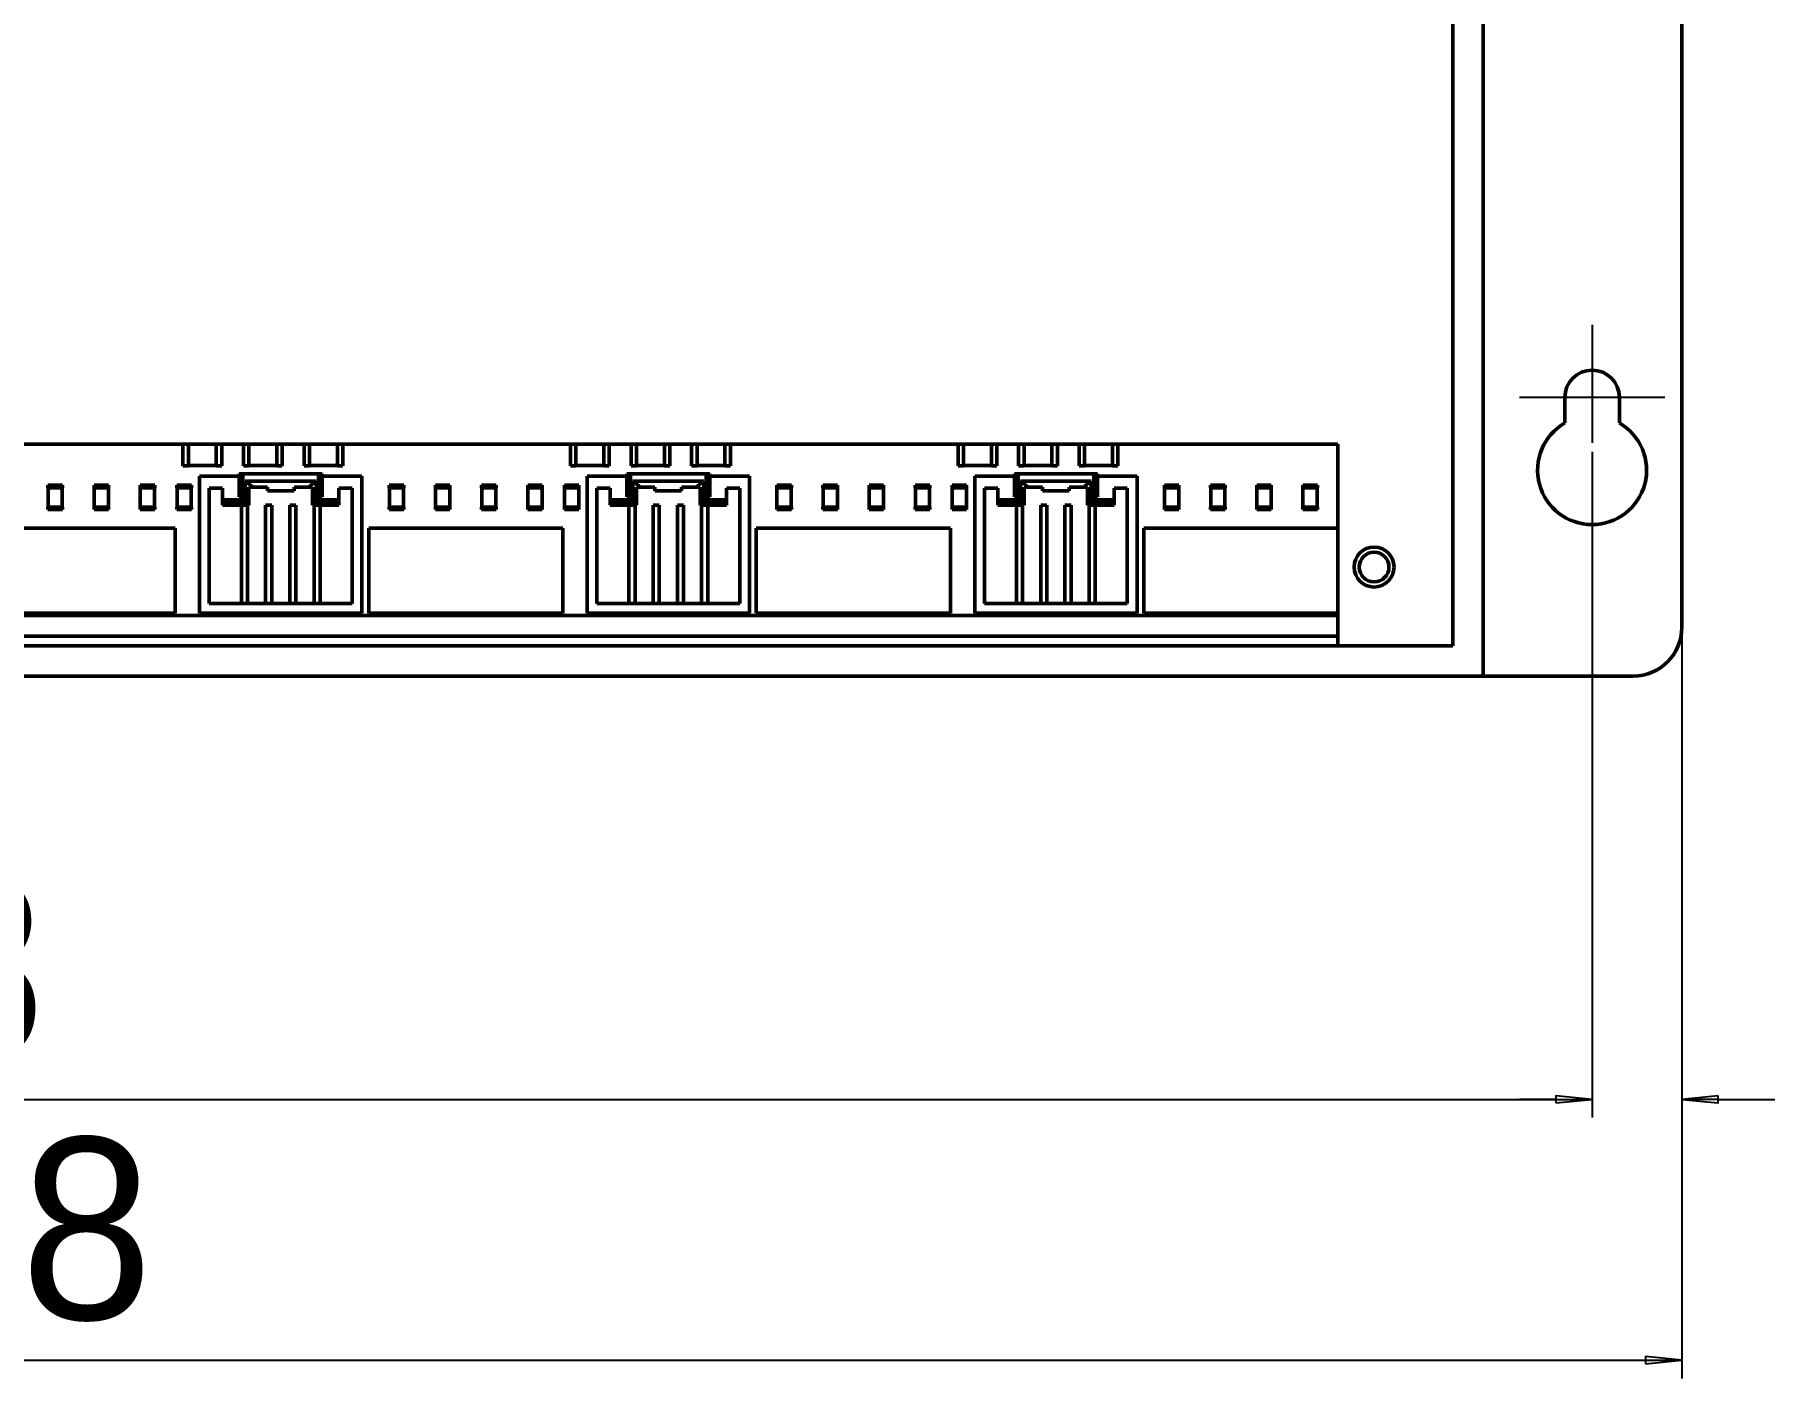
# Model space of a CAD drawing. Header units: millimetres. Extents: x 3324 to 4967, y 672 to 1683.
# Drawn here: x 3703.6 to 3846.4, y 1091.1 to 1202 of the extents above; entities that cross this region are included whole.
import ezdxf

# ---------------------------------------------------------------- set-up
doc = ezdxf.new("R2010")
doc.units = ezdxf.units.MM
doc.header["$LTSCALE"] = 1.8
for name, color, linetype, lineweight in [('외형선(ISO)', 7, 'Continuous', 50), ('중심 표식(ISO)', 7, 'Continuous', 25), ('치수(ISO)', 7, 'Continuous', 25)]:
    doc.layers.add(name, color=color, linetype=linetype, lineweight=lineweight)
doc.styles.add('레이블 문자 (JIS)', font='')
doc.styles.get('레이블 문자 (JIS)').set_extended_font_data('Gulim')
doc.dimstyles.new('복사 대상기본값 (JIS)', dxfattribs={"dimscale": 1.5, "dimtxt": 3, "dimasz": 2, "dimexe": 1, "dimexo": 0.5, "dimgap": 0.8, "dimtad": 1, "dimdsep": 46, "dimtxsty": '레이블 문자 (JIS)', "dimblk": 'Filled-1', "dimcen": 0.09, "dimdle": 10, "dimclrd": 256, "dimclre": 256, "dimclrt": 256, "dimazin": 2, "dimtfac": 0.666667, "dimtmove": 0, "dimatfit": 3, "dimldrblk": 'OPEN', "dimfxl": 1, "dimtolj": 1, "dimtzin": 0, "dimlwd": -1, "dimlwe": -1, "dimarcsym": 0})

# ---------------------------------------------------------------- blocks, each defined once
blk = doc.blocks.new('Filled-1')
at = {"color": 0}
for p, q in [((0, 0), (-1, 0.1)), ((-1, 0.1), (-1, -0.1)), ((-1, 0), (0, 0)), ((-1, -0.1), (0, 0))]:
    blk.add_line(p, q, dxfattribs=at)
at = {"color": 0, "flags": 128}
blk.add_lwpolyline([(-1, -0.1), (0, 0), (-1, 0.1), (-1, -0.1)], dxfattribs=at)
at = {"color": 0}
blk.add_solid([(-1, -0.1), (0, 0), (-1, 0.1), (-1, -0.1)], dxfattribs=at)
blk = doc.blocks.new('*D577')
at = {"layer": 'Defpoints', "color": 0}
for p in [(3544.18, 1168.28), (3832.18, 1168.28), (3832.18, 1114.09)]:
    blk.add_point(p, dxfattribs=at)
at = {"layer": '치수(ISO)'}
for p, q in [((3544.18, 1167.53), (3544.18, 1112.59)), ((3832.18, 1167.53), (3832.18, 1112.59)), ((3547.18, 1114.09), (3829.18, 1114.09))]:
    blk.add_line(p, q, dxfattribs=at)
at = {"layer": '치수(ISO)', "linetype": 'ByBlock', "xscale": 3, "yscale": 3, "zscale": 3, "rotation": 180}
blk.add_blockref('Filled-1', (3544.18, 1114.09), dxfattribs=at)
at = {"layer": '치수(ISO)', "linetype": 'ByBlock', "xscale": 3, "yscale": 3, "zscale": 3}
blk.add_blockref('Filled-1', (3832.18, 1114.09), dxfattribs=at)
at = {"layer": '치수(ISO)', "insert": (3688.13, 1132.47), "char_height": 15, "attachment_point": 2, "style": '레이블 문자 (JIS)'}
blk.add_mtext('\\A1;288', dxfattribs=at)
blk = doc.blocks.new('_Open')
at = {"color": 0, "linetype": 'ByBlock', "lineweight": -2}
for p, q in [((-1, 0.167), (0, 0)), ((-1, -0.167), (0, 0)), ((0, 0), (-1, 0))]:
    blk.add_line(p, q, dxfattribs=at)
blk = doc.blocks.new('*D578')
at = {"layer": 'Defpoints', "color": 0}
for p in [(3832.18, 1168.28), (3839.58, 1153.03), (3839.58, 1114.09)]:
    blk.add_point(p, dxfattribs=at)
at = {"layer": '치수(ISO)'}
for p, q in [((3832.18, 1167.53), (3832.18, 1112.59)), ((3839.58, 1152.28), (3839.58, 1112.59)), ((3829.18, 1114.09), (3826.18, 1114.09)), ((3842.58, 1114.09), (3880.02, 1114.09))]:
    blk.add_line(p, q, dxfattribs=at)
at = {"layer": '치수(ISO)', "linetype": 'ByBlock', "xscale": 3, "yscale": 3, "zscale": 3}
blk.add_blockref('Filled-1', (3832.18, 1114.09), dxfattribs=at)
at = {"layer": '치수(ISO)', "linetype": 'ByBlock', "xscale": 3, "yscale": 3, "zscale": 3, "rotation": 180}
blk.add_blockref('Filled-1', (3839.58, 1114.09), dxfattribs=at)
at = {"layer": '치수(ISO)', "insert": (3862.8, 1132.51), "char_height": 15, "attachment_point": 2, "style": '레이블 문자 (JIS)'}
blk.add_mtext('\\A1;7.4', dxfattribs=at)
blk = doc.blocks.new('*D581')
at = {"layer": 'Defpoints', "color": 0}
for p in [(3536.78, 1153.03), (3839.58, 1153.03), (3839.58, 1092.56)]:
    blk.add_point(p, dxfattribs=at)
at = {"layer": '치수(ISO)'}
for p, q in [((3536.78, 1152.28), (3536.78, 1091.06)), ((3839.58, 1152.28), (3839.58, 1091.06)), ((3539.78, 1092.56), (3836.58, 1092.56))]:
    blk.add_line(p, q, dxfattribs=at)
at = {"layer": '치수(ISO)', "linetype": 'ByBlock', "xscale": 3, "yscale": 3, "zscale": 3, "rotation": 180}
blk.add_blockref('Filled-1', (3536.78, 1092.56), dxfattribs=at)
at = {"layer": '치수(ISO)', "linetype": 'ByBlock', "xscale": 3, "yscale": 3, "zscale": 3}
blk.add_blockref('Filled-1', (3839.58, 1092.56), dxfattribs=at)
at = {"layer": '치수(ISO)', "insert": (3688.79, 1110.93), "char_height": 15, "attachment_point": 2, "style": '레이블 문자 (JIS)'}
blk.add_mtext('\\A1;302.8', dxfattribs=at)

msp = doc.modelspace()

# ---------------------------------------------------------------- linework, layer by layer
at = {"layer": '외형선(ISO)'}
for p, q in [((3823.183, 1289.031), (3823.183, 1149.031)), ((3839.583, 1153.031), (3839.583, 1285.031)), ((3820.683, 1151.531), (3820.683, 1212.511)), ((3829.933, 1169.928), (3829.933, 1172.031)), ((3834.433, 1172.031), (3834.433, 1169.928)), ((3619.283, 1168.181), (3811.183, 1168.181)), ((3715.833, 1168.181), (3715.833, 1166.381)), ((3716.283, 1168.181), (3716.283, 1166.381)), ((3718.583, 1168.181), (3718.583, 1166.381)), ((3719.033, 1168.181), (3719.033, 1166.381)), ((3720.833, 1168.181), (3720.833, 1166.381)), ((3721.283, 1168.181), (3721.283, 1166.381)), ((3723.583, 1168.181), (3723.583, 1166.381)), ((3724.033, 1168.181), (3724.033, 1166.381)), ((3725.833, 1166.381), (3725.833, 1168.181)), ((3726.283, 1166.381), (3726.283, 1168.181)), ((3728.583, 1166.381), (3728.583, 1168.181)), ((3729.033, 1166.381), (3729.033, 1168.181)), ((3747.833, 1168.181), (3747.833, 1166.381)), ((3748.283, 1168.181), (3748.283, 1166.381)), ((3750.583, 1168.181), (3750.583, 1166.381)), ((3751.033, 1168.181), (3751.033, 1166.381)), ((3752.833, 1168.181), (3752.833, 1166.381)), ((3753.283, 1168.181), (3753.283, 1166.381)), ((3755.583, 1168.181), (3755.583, 1166.381)), ((3756.033, 1168.181), (3756.033, 1166.381)), ((3757.833, 1166.381), (3757.833, 1168.181)), ((3758.283, 1166.381), (3758.283, 1168.181)), ((3760.583, 1166.381), (3760.583, 1168.181)), ((3761.033, 1166.381), (3761.033, 1168.181)), ((3779.833, 1168.181), (3779.833, 1166.381)), ((3780.283, 1168.181), (3780.283, 1166.381)), ((3782.583, 1168.181), (3782.583, 1166.381)), ((3783.033, 1168.181), (3783.033, 1166.381)), ((3784.833, 1168.181), (3784.833, 1166.381)), ((3785.283, 1168.181), (3785.283, 1166.381)), ((3787.583, 1168.181), (3787.583, 1166.381)), ((3788.033, 1168.181), (3788.033, 1166.381)), ((3789.833, 1166.381), (3789.833, 1168.181)), ((3790.283, 1166.381), (3790.283, 1168.181)), ((3792.583, 1166.381), (3792.583, 1168.181)), ((3793.033, 1166.381), (3793.033, 1168.181)), ((3811.183, 1168.181), (3811.183, 1151.531)), ((3715.833, 1166.381), (3716.283, 1166.381)), ((3716.283, 1166.406), (3718.583, 1166.406)), ((3717.208, 1165.531), (3717.208, 1154.231)), ((3720.483, 1165.531), (3717.208, 1165.531)), ((3718.583, 1166.381), (3719.033, 1166.381)), ((3720.483, 1165.731), (3720.783, 1165.731)), ((3720.483, 1165.731), (3720.483, 1165.531)), ((3720.483, 1165.531), (3720.483, 1163.831)), ((3727.033, 1165.731), (3720.783, 1165.731)), ((3720.783, 1165.731), (3720.783, 1164.131)), ((3720.833, 1166.381), (3721.283, 1166.381)), ((3721.283, 1166.406), (3723.583, 1166.406)), ((3723.583, 1166.381), (3724.033, 1166.381)), ((3726.283, 1166.381), (3725.833, 1166.381)), ((3728.583, 1166.406), (3726.283, 1166.406)), ((3727.033, 1165.731), (3727.033, 1164.131)), ((3727.333, 1165.731), (3727.033, 1165.731)), ((3727.333, 1165.531), (3727.333, 1165.731)), ((3730.608, 1165.531), (3727.333, 1165.531)), ((3727.333, 1163.831), (3727.333, 1165.531)), ((3729.033, 1166.381), (3728.583, 1166.381)), ((3730.608, 1154.231), (3730.608, 1165.531)), ((3747.833, 1166.381), (3748.283, 1166.381)), ((3748.283, 1166.406), (3750.583, 1166.406)), ((3749.208, 1165.531), (3749.208, 1154.231)), ((3752.483, 1165.531), (3749.208, 1165.531)), ((3750.583, 1166.381), (3751.033, 1166.381)), ((3752.483, 1165.731), (3752.783, 1165.731)), ((3752.483, 1165.731), (3752.483, 1165.531)), ((3752.483, 1165.531), (3752.483, 1163.831)), ((3759.033, 1165.731), (3752.783, 1165.731)), ((3752.783, 1165.731), (3752.783, 1164.131)), ((3752.833, 1166.381), (3753.283, 1166.381)), ((3753.283, 1166.406), (3755.583, 1166.406)), ((3755.583, 1166.381), (3756.033, 1166.381)), ((3758.283, 1166.381), (3757.833, 1166.381)), ((3760.583, 1166.406), (3758.283, 1166.406)), ((3759.033, 1165.731), (3759.033, 1164.131)), ((3759.333, 1165.731), (3759.033, 1165.731)), ((3759.333, 1165.531), (3759.333, 1165.731)), ((3762.608, 1165.531), (3759.333, 1165.531)), ((3759.333, 1163.831), (3759.333, 1165.531)), ((3761.033, 1166.381), (3760.583, 1166.381)), ((3762.608, 1154.231), (3762.608, 1165.531)), ((3779.833, 1166.381), (3780.283, 1166.381)), ((3780.283, 1166.406), (3782.583, 1166.406)), ((3781.208, 1165.531), (3781.208, 1154.231)), ((3784.483, 1165.531), (3781.208, 1165.531)), ((3782.583, 1166.381), (3783.033, 1166.381)), ((3784.483, 1165.731), (3784.783, 1165.731)), ((3784.483, 1165.731), (3784.483, 1165.531)), ((3784.483, 1165.531), (3784.483, 1163.831)), ((3791.033, 1165.731), (3784.783, 1165.731)), ((3784.783, 1165.731), (3784.783, 1164.131)), ((3784.833, 1166.381), (3785.283, 1166.381)), ((3785.283, 1166.406), (3787.583, 1166.406)), ((3787.583, 1166.381), (3788.033, 1166.381)), ((3790.283, 1166.381), (3789.833, 1166.381)), ((3792.583, 1166.406), (3790.283, 1166.406)), ((3791.033, 1165.731), (3791.033, 1164.131)), ((3791.333, 1165.731), (3791.033, 1165.731)), ((3791.333, 1165.531), (3791.333, 1165.731)), ((3794.608, 1165.531), (3791.333, 1165.531)), ((3791.333, 1163.831), (3791.333, 1165.531)), ((3793.033, 1166.381), (3792.583, 1166.381)), ((3794.608, 1154.231), (3794.608, 1165.531)), ((3705.878, 1164.781), (3704.678, 1164.781)), ((3704.678, 1164.581), (3704.678, 1164.781)), ((3705.878, 1164.581), (3704.678, 1164.581)), ((3704.69, 1162.981), (3704.69, 1164.581)), ((3705.866, 1162.981), (3705.866, 1164.581)), ((3705.878, 1164.581), (3705.878, 1164.781)), ((3709.688, 1164.781), (3708.488, 1164.781)), ((3708.488, 1164.581), (3708.488, 1164.781)), ((3709.688, 1164.581), (3708.488, 1164.581)), ((3708.5, 1162.981), (3708.5, 1164.581)), ((3709.676, 1162.981), (3709.676, 1164.581)), ((3709.688, 1164.581), (3709.688, 1164.781)), ((3713.498, 1164.781), (3712.298, 1164.781)), ((3712.298, 1164.581), (3712.298, 1164.781)), ((3713.498, 1164.581), (3712.298, 1164.581)), ((3712.31, 1162.981), (3712.31, 1164.581)), ((3713.486, 1162.981), (3713.486, 1164.581)), ((3713.498, 1164.581), (3713.498, 1164.781)), ((3715.333, 1164.781), (3716.533, 1164.781)), ((3715.333, 1164.781), (3715.333, 1164.581)), ((3715.333, 1164.581), (3716.533, 1164.581)), ((3715.345, 1164.581), (3715.345, 1162.981)), ((3716.521, 1164.581), (3716.521, 1162.981)), ((3716.533, 1164.781), (3716.533, 1164.581)), ((3718.008, 1155.031), (3718.008, 1164.531)), ((3718.008, 1164.531), (3719.108, 1164.531)), ((3719.108, 1164.531), (3719.108, 1163.591)), ((3720.483, 1163.831), (3720.783, 1164.131)), ((3720.783, 1164.131), (3720.983, 1164.131)), ((3726.833, 1165.131), (3720.983, 1165.131)), ((3720.983, 1165.131), (3721.62, 1164.631)), ((3720.983, 1164.131), (3720.983, 1165.131)), ((3720.983, 1164.131), (3721.283, 1163.831)), ((3721.283, 1164.631), (3721.62, 1164.631)), ((3721.283, 1163.831), (3721.283, 1164.631)), ((3722.808, 1164.631), (3721.62, 1164.631)), ((3722.808, 1164.631), (3722.808, 1164.331)), ((3722.808, 1164.331), (3725.008, 1164.331)), ((3725.008, 1164.631), (3725.008, 1164.331)), ((3726.195, 1164.631), (3725.008, 1164.631)), ((3726.195, 1164.631), (3726.833, 1165.131)), ((3726.195, 1164.631), (3726.533, 1164.631)), ((3726.533, 1163.831), (3726.533, 1164.631)), ((3726.833, 1164.131), (3726.533, 1163.831)), ((3726.833, 1164.131), (3726.833, 1165.131)), ((3726.833, 1164.131), (3727.033, 1164.131)), ((3727.333, 1163.831), (3727.033, 1164.131)), ((3728.708, 1164.531), (3729.808, 1164.531)), ((3728.708, 1163.591), (3728.708, 1164.531)), ((3729.808, 1164.531), (3729.808, 1155.031)), ((3734.068, 1164.781), (3732.868, 1164.781)), ((3732.868, 1164.581), (3732.868, 1164.781)), ((3734.068, 1164.581), (3732.868, 1164.581)), ((3732.88, 1162.981), (3732.88, 1164.581)), ((3734.056, 1162.981), (3734.056, 1164.581)), ((3734.068, 1164.581), (3734.068, 1164.781)), ((3737.878, 1164.781), (3736.678, 1164.781)), ((3736.678, 1164.581), (3736.678, 1164.781)), ((3737.878, 1164.581), (3736.678, 1164.581)), ((3736.69, 1162.981), (3736.69, 1164.581)), ((3737.866, 1162.981), (3737.866, 1164.581)), ((3737.878, 1164.581), (3737.878, 1164.781)), ((3741.688, 1164.781), (3740.488, 1164.781)), ((3740.488, 1164.581), (3740.488, 1164.781)), ((3741.688, 1164.581), (3740.488, 1164.581)), ((3740.5, 1162.981), (3740.5, 1164.581)), ((3741.676, 1162.981), (3741.676, 1164.581)), ((3741.688, 1164.581), (3741.688, 1164.781)), ((3745.498, 1164.781), (3744.298, 1164.781)), ((3744.298, 1164.581), (3744.298, 1164.781)), ((3745.498, 1164.581), (3744.298, 1164.581)), ((3744.31, 1162.981), (3744.31, 1164.581)), ((3745.486, 1162.981), (3745.486, 1164.581)), ((3745.498, 1164.581), (3745.498, 1164.781)), ((3747.333, 1164.781), (3748.533, 1164.781)), ((3747.333, 1164.781), (3747.333, 1164.581)), ((3747.333, 1164.581), (3748.533, 1164.581)), ((3747.345, 1164.581), (3747.345, 1162.981)), ((3748.521, 1164.581), (3748.521, 1162.981)), ((3748.533, 1164.781), (3748.533, 1164.581)), ((3750.008, 1155.031), (3750.008, 1164.531)), ((3750.008, 1164.531), (3751.108, 1164.531)), ((3751.108, 1164.531), (3751.108, 1163.591)), ((3752.483, 1163.831), (3752.783, 1164.131)), ((3752.783, 1164.131), (3752.983, 1164.131)), ((3758.833, 1165.131), (3752.983, 1165.131)), ((3752.983, 1165.131), (3753.62, 1164.631)), ((3752.983, 1164.131), (3752.983, 1165.131)), ((3752.983, 1164.131), (3753.283, 1163.831)), ((3753.283, 1164.631), (3753.62, 1164.631)), ((3753.283, 1163.831), (3753.283, 1164.631)), ((3754.808, 1164.631), (3753.62, 1164.631)), ((3754.808, 1164.631), (3754.808, 1164.331)), ((3754.808, 1164.331), (3757.008, 1164.331)), ((3757.008, 1164.631), (3757.008, 1164.331)), ((3758.195, 1164.631), (3757.008, 1164.631)), ((3758.195, 1164.631), (3758.833, 1165.131)), ((3758.195, 1164.631), (3758.533, 1164.631)), ((3758.533, 1163.831), (3758.533, 1164.631)), ((3758.833, 1164.131), (3758.533, 1163.831)), ((3758.833, 1164.131), (3758.833, 1165.131)), ((3758.833, 1164.131), (3759.033, 1164.131)), ((3759.333, 1163.831), (3759.033, 1164.131)), ((3760.708, 1164.531), (3761.808, 1164.531)), ((3760.708, 1163.591), (3760.708, 1164.531)), ((3761.808, 1164.531), (3761.808, 1155.031)), ((3766.068, 1164.781), (3764.868, 1164.781)), ((3764.868, 1164.581), (3764.868, 1164.781)), ((3766.068, 1164.581), (3764.868, 1164.581)), ((3764.88, 1162.981), (3764.88, 1164.581)), ((3766.056, 1162.981), (3766.056, 1164.581)), ((3766.068, 1164.581), (3766.068, 1164.781)), ((3769.878, 1164.781), (3768.678, 1164.781)), ((3768.678, 1164.581), (3768.678, 1164.781)), ((3769.878, 1164.581), (3768.678, 1164.581)), ((3768.69, 1162.981), (3768.69, 1164.581)), ((3769.866, 1162.981), (3769.866, 1164.581)), ((3769.878, 1164.581), (3769.878, 1164.781)), ((3773.688, 1164.781), (3772.488, 1164.781)), ((3772.488, 1164.581), (3772.488, 1164.781)), ((3773.688, 1164.581), (3772.488, 1164.581)), ((3772.5, 1162.981), (3772.5, 1164.581)), ((3773.676, 1162.981), (3773.676, 1164.581)), ((3773.688, 1164.581), (3773.688, 1164.781)), ((3777.498, 1164.781), (3776.298, 1164.781)), ((3776.298, 1164.581), (3776.298, 1164.781)), ((3777.498, 1164.581), (3776.298, 1164.581)), ((3776.31, 1162.981), (3776.31, 1164.581)), ((3777.486, 1162.981), (3777.486, 1164.581)), ((3777.498, 1164.581), (3777.498, 1164.781)), ((3779.333, 1164.781), (3780.533, 1164.781)), ((3779.333, 1164.781), (3779.333, 1164.581)), ((3779.333, 1164.581), (3780.533, 1164.581)), ((3779.345, 1164.581), (3779.345, 1162.981)), ((3780.521, 1164.581), (3780.521, 1162.981)), ((3780.533, 1164.781), (3780.533, 1164.581)), ((3782.008, 1155.031), (3782.008, 1164.531)), ((3782.008, 1164.531), (3783.108, 1164.531)), ((3783.108, 1164.531), (3783.108, 1163.591)), ((3784.483, 1163.831), (3784.783, 1164.131)), ((3784.783, 1164.131), (3784.983, 1164.131)), ((3790.833, 1165.131), (3784.983, 1165.131)), ((3784.983, 1165.131), (3785.62, 1164.631)), ((3784.983, 1164.131), (3784.983, 1165.131)), ((3784.983, 1164.131), (3785.283, 1163.831)), ((3785.283, 1164.631), (3785.62, 1164.631)), ((3785.283, 1163.831), (3785.283, 1164.631)), ((3786.808, 1164.631), (3785.62, 1164.631)), ((3786.808, 1164.631), (3786.808, 1164.331)), ((3786.808, 1164.331), (3789.008, 1164.331)), ((3789.008, 1164.631), (3789.008, 1164.331)), ((3790.195, 1164.631), (3789.008, 1164.631)), ((3790.195, 1164.631), (3790.833, 1165.131)), ((3790.195, 1164.631), (3790.533, 1164.631)), ((3790.533, 1163.831), (3790.533, 1164.631)), ((3790.833, 1164.131), (3790.533, 1163.831)), ((3790.833, 1164.131), (3790.833, 1165.131)), ((3790.833, 1164.131), (3791.033, 1164.131)), ((3791.333, 1163.831), (3791.033, 1164.131)), ((3792.708, 1164.531), (3793.808, 1164.531)), ((3792.708, 1163.591), (3792.708, 1164.531)), ((3793.808, 1164.531), (3793.808, 1155.031)), ((3798.068, 1164.781), (3796.868, 1164.781)), ((3796.868, 1164.581), (3796.868, 1164.781)), ((3798.068, 1164.581), (3796.868, 1164.581)), ((3796.88, 1162.981), (3796.88, 1164.581)), ((3798.056, 1162.981), (3798.056, 1164.581)), ((3798.068, 1164.581), (3798.068, 1164.781)), ((3801.878, 1164.781), (3800.678, 1164.781)), ((3800.678, 1164.581), (3800.678, 1164.781)), ((3801.878, 1164.581), (3800.678, 1164.581)), ((3800.69, 1162.981), (3800.69, 1164.581)), ((3801.866, 1162.981), (3801.866, 1164.581)), ((3801.878, 1164.581), (3801.878, 1164.781)), ((3805.688, 1164.781), (3804.488, 1164.781)), ((3804.488, 1164.581), (3804.488, 1164.781)), ((3805.688, 1164.581), (3804.488, 1164.581)), ((3804.5, 1162.981), (3804.5, 1164.581)), ((3805.676, 1162.981), (3805.676, 1164.581)), ((3805.688, 1164.581), (3805.688, 1164.781)), ((3809.498, 1164.781), (3808.298, 1164.781)), ((3808.298, 1164.581), (3808.298, 1164.781)), ((3809.498, 1164.581), (3808.298, 1164.581)), ((3808.31, 1162.981), (3808.31, 1164.581)), ((3809.486, 1162.981), (3809.486, 1164.581)), ((3809.498, 1164.581), (3809.498, 1164.781)), ((3705.878, 1162.981), (3704.678, 1162.981)), ((3704.678, 1162.781), (3704.678, 1162.981)), ((3705.878, 1162.781), (3704.678, 1162.781)), ((3705.878, 1162.781), (3705.878, 1162.981)), ((3709.688, 1162.981), (3708.488, 1162.981)), ((3708.488, 1162.781), (3708.488, 1162.981)), ((3709.688, 1162.781), (3708.488, 1162.781)), ((3709.688, 1162.781), (3709.688, 1162.981)), ((3713.498, 1162.981), (3712.298, 1162.981)), ((3712.298, 1162.781), (3712.298, 1162.981)), ((3713.498, 1162.781), (3712.298, 1162.781)), ((3713.498, 1162.781), (3713.498, 1162.981)), ((3715.333, 1162.981), (3716.533, 1162.981)), ((3715.333, 1162.981), (3715.333, 1162.781)), ((3715.333, 1162.781), (3716.533, 1162.781)), ((3716.533, 1162.981), (3716.533, 1162.781)), ((3719.108, 1163.372), (3719.108, 1163.591)), ((3719.108, 1163.591), (3721.283, 1163.591)), ((3719.108, 1163.131), (3719.108, 1163.372)), ((3719.108, 1163.372), (3721.283, 1163.372)), ((3721.283, 1163.131), (3719.108, 1163.131)), ((3720.483, 1163.831), (3721.283, 1163.831)), ((3720.658, 1163.131), (3720.658, 1155.031)), ((3721.158, 1155.031), (3721.158, 1163.131)), ((3721.283, 1163.831), (3721.283, 1163.591)), ((3721.283, 1163.591), (3721.283, 1163.372)), ((3721.283, 1163.131), (3721.283, 1163.372)), ((3722.658, 1163.131), (3722.658, 1155.031)), ((3723.158, 1163.131), (3722.658, 1163.131)), ((3723.158, 1155.031), (3723.158, 1163.131)), ((3724.658, 1163.131), (3724.658, 1155.031)), ((3725.158, 1163.131), (3724.658, 1163.131)), ((3725.158, 1155.031), (3725.158, 1163.131)), ((3726.533, 1163.831), (3726.533, 1163.591)), ((3726.533, 1163.831), (3727.333, 1163.831)), ((3726.533, 1163.372), (3726.533, 1163.591)), ((3726.533, 1163.591), (3728.708, 1163.591)), ((3726.533, 1163.372), (3726.533, 1163.131)), ((3726.533, 1163.372), (3728.708, 1163.372)), ((3726.533, 1163.131), (3728.708, 1163.131)), ((3726.658, 1163.131), (3726.658, 1155.031)), ((3727.158, 1155.031), (3727.158, 1163.131)), ((3728.708, 1163.591), (3728.708, 1163.372)), ((3728.708, 1163.372), (3728.708, 1163.131)), ((3734.068, 1162.981), (3732.868, 1162.981)), ((3732.868, 1162.781), (3732.868, 1162.981)), ((3734.068, 1162.781), (3732.868, 1162.781)), ((3734.068, 1162.781), (3734.068, 1162.981)), ((3737.878, 1162.981), (3736.678, 1162.981)), ((3736.678, 1162.781), (3736.678, 1162.981)), ((3737.878, 1162.781), (3736.678, 1162.781)), ((3737.878, 1162.781), (3737.878, 1162.981)), ((3741.688, 1162.981), (3740.488, 1162.981)), ((3740.488, 1162.781), (3740.488, 1162.981)), ((3741.688, 1162.781), (3740.488, 1162.781)), ((3741.688, 1162.781), (3741.688, 1162.981)), ((3745.498, 1162.981), (3744.298, 1162.981)), ((3744.298, 1162.781), (3744.298, 1162.981)), ((3745.498, 1162.781), (3744.298, 1162.781)), ((3745.498, 1162.781), (3745.498, 1162.981)), ((3747.333, 1162.981), (3748.533, 1162.981)), ((3747.333, 1162.981), (3747.333, 1162.781)), ((3747.333, 1162.781), (3748.533, 1162.781)), ((3748.533, 1162.981), (3748.533, 1162.781)), ((3751.108, 1163.372), (3751.108, 1163.591)), ((3751.108, 1163.591), (3753.283, 1163.591)), ((3751.108, 1163.131), (3751.108, 1163.372)), ((3751.108, 1163.372), (3753.283, 1163.372)), ((3753.283, 1163.131), (3751.108, 1163.131)), ((3752.483, 1163.831), (3753.283, 1163.831)), ((3752.658, 1163.131), (3752.658, 1155.031)), ((3753.158, 1155.031), (3753.158, 1163.131)), ((3753.283, 1163.831), (3753.283, 1163.591)), ((3753.283, 1163.591), (3753.283, 1163.372)), ((3753.283, 1163.131), (3753.283, 1163.372)), ((3754.658, 1163.131), (3754.658, 1155.031)), ((3755.158, 1163.131), (3754.658, 1163.131)), ((3755.158, 1155.031), (3755.158, 1163.131)), ((3756.658, 1163.131), (3756.658, 1155.031)), ((3757.158, 1163.131), (3756.658, 1163.131)), ((3757.158, 1155.031), (3757.158, 1163.131)), ((3758.533, 1163.831), (3758.533, 1163.591)), ((3758.533, 1163.831), (3759.333, 1163.831)), ((3758.533, 1163.372), (3758.533, 1163.591)), ((3758.533, 1163.591), (3760.708, 1163.591)), ((3758.533, 1163.372), (3758.533, 1163.131)), ((3758.533, 1163.372), (3760.708, 1163.372)), ((3758.533, 1163.131), (3760.708, 1163.131)), ((3758.658, 1163.131), (3758.658, 1155.031)), ((3759.158, 1155.031), (3759.158, 1163.131)), ((3760.708, 1163.591), (3760.708, 1163.372)), ((3760.708, 1163.372), (3760.708, 1163.131)), ((3766.068, 1162.981), (3764.868, 1162.981)), ((3764.868, 1162.781), (3764.868, 1162.981)), ((3766.068, 1162.781), (3764.868, 1162.781)), ((3766.068, 1162.781), (3766.068, 1162.981)), ((3769.878, 1162.981), (3768.678, 1162.981)), ((3768.678, 1162.781), (3768.678, 1162.981)), ((3769.878, 1162.781), (3768.678, 1162.781)), ((3769.878, 1162.781), (3769.878, 1162.981)), ((3773.688, 1162.981), (3772.488, 1162.981)), ((3772.488, 1162.781), (3772.488, 1162.981)), ((3773.688, 1162.781), (3772.488, 1162.781)), ((3773.688, 1162.781), (3773.688, 1162.981)), ((3777.498, 1162.981), (3776.298, 1162.981)), ((3776.298, 1162.781), (3776.298, 1162.981)), ((3777.498, 1162.781), (3776.298, 1162.781)), ((3777.498, 1162.781), (3777.498, 1162.981)), ((3779.333, 1162.981), (3780.533, 1162.981)), ((3779.333, 1162.981), (3779.333, 1162.781)), ((3779.333, 1162.781), (3780.533, 1162.781)), ((3780.533, 1162.981), (3780.533, 1162.781)), ((3783.108, 1163.372), (3783.108, 1163.591)), ((3783.108, 1163.591), (3785.283, 1163.591)), ((3783.108, 1163.131), (3783.108, 1163.372)), ((3783.108, 1163.372), (3785.283, 1163.372)), ((3785.283, 1163.131), (3783.108, 1163.131)), ((3784.483, 1163.831), (3785.283, 1163.831)), ((3784.658, 1163.131), (3784.658, 1155.031)), ((3785.158, 1155.031), (3785.158, 1163.131)), ((3785.283, 1163.831), (3785.283, 1163.591)), ((3785.283, 1163.591), (3785.283, 1163.372)), ((3785.283, 1163.131), (3785.283, 1163.372)), ((3786.658, 1163.131), (3786.658, 1155.031)), ((3787.158, 1163.131), (3786.658, 1163.131)), ((3787.158, 1155.031), (3787.158, 1163.131)), ((3788.658, 1163.131), (3788.658, 1155.031)), ((3789.158, 1163.131), (3788.658, 1163.131)), ((3789.158, 1155.031), (3789.158, 1163.131)), ((3790.533, 1163.831), (3790.533, 1163.591)), ((3790.533, 1163.831), (3791.333, 1163.831)), ((3790.533, 1163.372), (3790.533, 1163.591)), ((3790.533, 1163.591), (3792.708, 1163.591)), ((3790.533, 1163.372), (3790.533, 1163.131)), ((3790.533, 1163.372), (3792.708, 1163.372)), ((3790.533, 1163.131), (3792.708, 1163.131)), ((3790.658, 1163.131), (3790.658, 1155.031)), ((3791.158, 1155.031), (3791.158, 1163.131)), ((3792.708, 1163.591), (3792.708, 1163.372)), ((3792.708, 1163.372), (3792.708, 1163.131)), ((3798.068, 1162.981), (3796.868, 1162.981)), ((3796.868, 1162.781), (3796.868, 1162.981)), ((3798.068, 1162.781), (3796.868, 1162.781)), ((3798.068, 1162.781), (3798.068, 1162.981)), ((3801.878, 1162.981), (3800.678, 1162.981)), ((3800.678, 1162.781), (3800.678, 1162.981)), ((3801.878, 1162.781), (3800.678, 1162.781)), ((3801.878, 1162.781), (3801.878, 1162.981)), ((3805.688, 1162.981), (3804.488, 1162.981)), ((3804.488, 1162.781), (3804.488, 1162.981)), ((3805.688, 1162.781), (3804.488, 1162.781)), ((3805.688, 1162.781), (3805.688, 1162.981)), ((3809.498, 1162.981), (3808.298, 1162.981)), ((3808.298, 1162.781), (3808.298, 1162.981)), ((3809.498, 1162.781), (3808.298, 1162.781)), ((3809.498, 1162.781), (3809.498, 1162.981)), ((3715.198, 1161.231), (3699.168, 1161.231)), ((3715.198, 1154.231), (3715.198, 1161.231)), ((3731.168, 1161.231), (3731.168, 1154.231)), ((3747.198, 1161.231), (3731.168, 1161.231)), ((3747.198, 1154.231), (3747.198, 1161.231)), ((3763.168, 1161.231), (3763.168, 1154.231)), ((3779.198, 1161.231), (3763.168, 1161.231)), ((3779.198, 1154.231), (3779.198, 1161.231)), ((3795.168, 1161.231), (3795.168, 1154.231)), ((3811.183, 1161.231), (3795.168, 1161.231)), ((3699.168, 1154.231), (3715.198, 1154.231)), ((3730.608, 1154.231), (3717.208, 1154.231)), ((3729.808, 1155.031), (3718.008, 1155.031)), ((3731.168, 1154.231), (3747.198, 1154.231)), ((3762.608, 1154.231), (3749.208, 1154.231)), ((3761.808, 1155.031), (3750.008, 1155.031)), ((3763.168, 1154.231), (3779.198, 1154.231)), ((3794.608, 1154.231), (3781.208, 1154.231)), ((3793.808, 1155.031), (3782.008, 1155.031)), ((3795.168, 1154.231), (3811.183, 1154.231)), ((3619.283, 1154.031), (3811.183, 1154.031)), ((3619.283, 1152.331), (3811.183, 1152.331)), ((3811.183, 1151.531), (3619.283, 1151.531)), ((3811.183, 1151.531), (3820.683, 1151.531)), ((3821.483, 1149.031), (3554.883, 1149.031)), ((3821.483, 1149.031), (3823.183, 1149.031)), ((3823.183, 1149.031), (3823.283, 1149.031)), ((3823.283, 1149.031), (3835.583, 1149.031))]:
    msp.add_line(p, q, dxfattribs=at)
for radius in [1.65, 1.229]:
    msp.add_circle((3814.183, 1158.031), radius, dxfattribs=at)
for centre, radius, start, end in [((3832.183, 1172.031), 2.25, 0, 180), ((3832.183, 1166.031), 4.5, 120, 60), ((3835.583, 1153.031), 4, 270, 0)]:
    msp.add_arc(centre, radius, start, end, dxfattribs=at)
at = {"layer": '중심 표식(ISO)'}
for p, q in [((3832.183, 1178.031), (3832.183, 1168.281)), ((3838.183, 1172.031), (3826.183, 1172.031))]:
    msp.add_line(p, q, dxfattribs=at)

# ---------------------------------------------------------------- dimensions: what is measured, and where the dimension line sits
at = {"layer": '치수(ISO)'}
for base, p1, p2, picture, middle in [((3832.183, 1114.09), (3544.183, 1168.281), (3832.183, 1168.281), '*D577', (3688.133, 1114.09)), ((3839.583, 1114.09), (3832.183, 1168.281), (3839.583, 1153.031), '*D578', (3862.804, 1114.09)), ((3839.583, 1092.555), (3536.783, 1153.031), (3839.583, 1153.031), '*D581', (3688.786, 1092.555))]:
    dim = msp.add_linear_dim(base=base, p1=p1, p2=p2, angle=180, dimstyle='복사 대상기본값 (JIS)', override={"dimtxt": 10, "dimgap": 2, "dimtxsty": '레이블 문자 (JIS)', "dimtofl": 0, "dimatfit": 1, "dimldrblk": 'Open'}, dxfattribs=at)
    dim.commit()
    dim.dimension.update_dxf_attribs({"geometry": picture, "text_midpoint": middle, "dimtype": 160})

doc.saveas('drawing.dxf')
